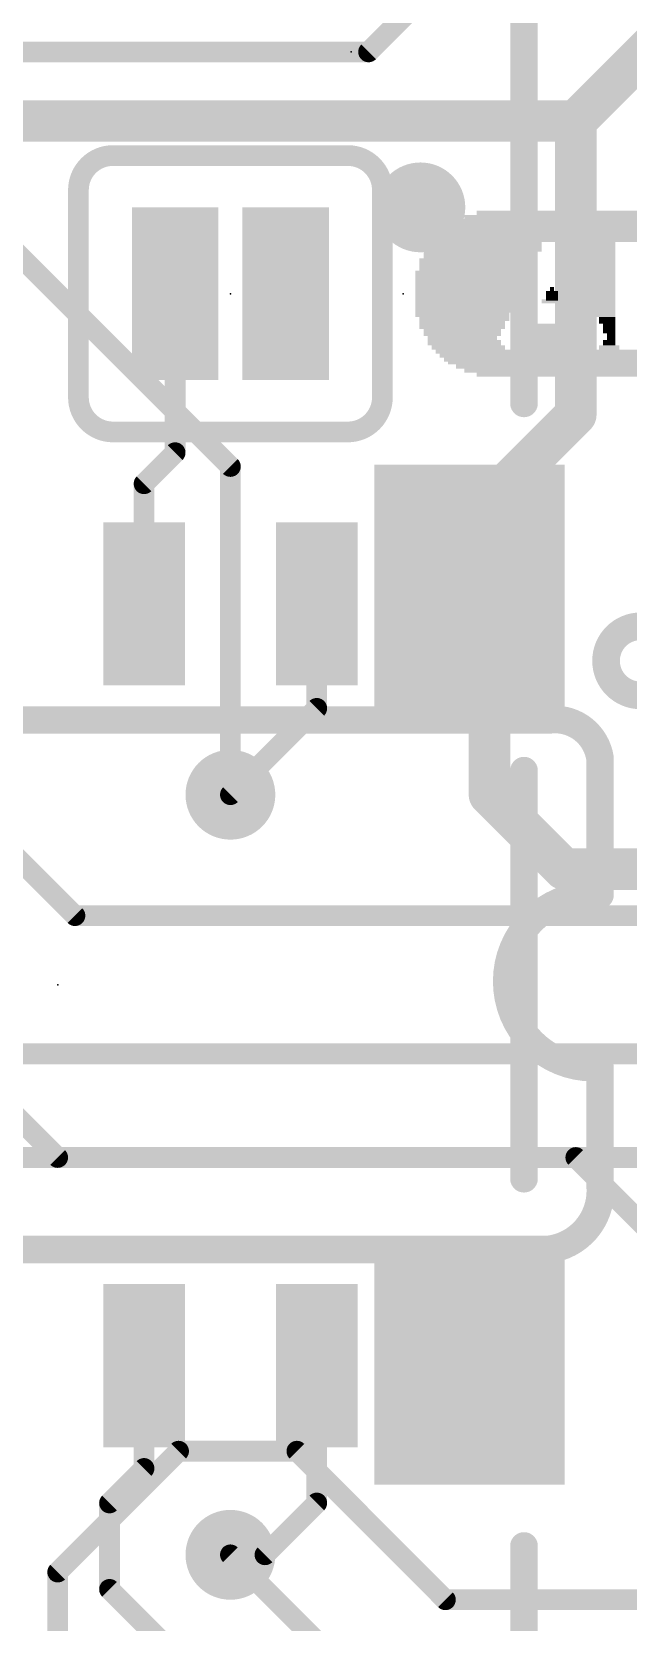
# Model space of a CAD drawing. Extents: x -41 to 66, y -18 to 51.
# Drawn here: x 12.51 to 16.9, y 15.63 to 27.33 of the extents above; entities that cross this region are included whole.
import ezdxf

# ---------------------------------------------------------------- set-up
doc = ezdxf.new("R2010")
doc.units = 0
for name, color, linetype in [('1', 12, 'CONTINUOUS'), ('16', 132, 'CONTINUOUS'), ('18', 110, 'CONTINUOUS'), ('21', 41, 'CONTINUOUS'), ('22', 40, 'CONTINUOUS'), ('23', 53, 'CONTINUOUS'), ('51', 53, 'CONTINUOUS')]:
    doc.layers.add(name, color=color, linetype=linetype)

# ---------------------------------------------------------------- blocks, each defined once
blk = doc.blocks.new('RECT')
blk.add_solid([(-0.5, -0.5), (0.5, -0.5), (-0.5, 0.5), (0.5, 0.5)])
blk = doc.blocks.new('ROUNDV')
at = {"const_width": 0.5}
blk.add_lwpolyline([(0, -0.25, 1), (0, 0.25, 1), (0, -0.25)], format="xyb", dxfattribs=at)

msp = doc.modelspace()

# ---------------------------------------------------------------- linework, layer by layer
at = {"layer": '1'}
for points, const_width in [([(16.51, 26.67), (17.78, 27.94)], 0.3048), ([(14.986, 27.178), (15.748, 27.94)], 0.1524), ([(10.033, 27.178), (14.986, 27.178)], 0.1524), ([(9.906, 26.67), (16.51, 26.67)], 0.3048), ([(16.51, 26.67), (16.51, 24.511)], 0.3048), ([(13.5636, 25.4), (13.5636, 24.2316)], 0.1524), ([(16.51, 24.511), (15.875, 23.876)], 0.3048), ([(13.335, 24.003), (13.5636, 24.2316)], 0.1524), ([(13.335, 23.12), (13.335, 24.003)], 0.1524), ([(15.875, 23.12), (15.875, 23.876)], 0.3048), ([(15.875, 21.717), (15.875, 23.12)], 0.3048), ([(14.605, 23.12), (14.605, 22.352)], 0.1524), ([(14.605, 22.352), (13.97, 21.717)], 0.1524), ([(9.525, 22.225), (12.7, 19.05)], 0.1524), ([(16.422, 21.17), (15.875, 21.717)], 0.3048), ([(17.78, 21.17), (16.422, 21.17)], 0.3048), ([(12.7, 19.05), (16.51, 19.05)], 0.1524), ([(16.51, 19.05), (17.78, 17.78)], 0.1524), ([(13.335, 17.52), (13.335, 16.764)], 0.1524), ([(14.605, 17.52), (14.605, 16.51)], 0.1524), ([(13.335, 16.764), (13.081, 16.51)], 0.1524), ([(13.081, 16.51), (13.081, 15.875)], 0.1524), ([(14.224, 16.129), (14.605, 16.51)], 0.1524), ([(13.97, 16.129), (14.224, 16.129)], 0.1524), ([(13.716, 15.24), (13.081, 15.875)], 0.1524)]:
    msp.add_lwpolyline(points, dxfattribs=dict(at, const_width=const_width))
for points, const_width in [([(14.9591, 27.2049, 1), (15.0129, 27.1511)], 0.0762), ([(14.986, 27.1399, 1), (14.986, 27.2161)], 0.0762), ([(16.5862, 26.67, 1), (16.4338, 26.67)], 0.1524), ([(16.4561, 26.7239, 1), (16.5639, 26.6161)], 0.1524), ([(16.51, 26.5938, 1), (16.51, 26.7462)], 0.1524), ([(13.6017, 25.4, 1), (13.5255, 25.4)], 0.0762), ([(16.4338, 24.511, 1), (16.5862, 24.511)], 0.1524), ([(16.5639, 24.4571, 1), (16.4561, 24.5649)], 0.1524), ([(13.5255, 24.2316, 1), (13.6017, 24.2316)], 0.0762), ([(13.5905, 24.2047, 1), (13.5367, 24.2585)], 0.0762), ([(13.3731, 24.003, 1), (13.2969, 24.003)], 0.0762), ([(13.3081, 24.0299, 1), (13.3619, 23.9761)], 0.0762), ([(15.9512, 23.876, 1), (15.7988, 23.876)], 0.1524), ([(15.8211, 23.9299, 1), (15.9289, 23.8221)], 0.1524), ([(15.9512, 23.12, 1), (15.7988, 23.12)], 0.1524), ([(13.2969, 23.12, 1), (13.3731, 23.12)], 0.0762), ([(14.6431, 23.12, 1), (14.5669, 23.12)], 0.0762), ([(15.7988, 23.12, 1), (15.9512, 23.12)], 0.1524), ([(14.5669, 22.352, 1), (14.6431, 22.352)], 0.0762), ([(14.6319, 22.3251, 1), (14.5781, 22.3789)], 0.0762), ([(15.9289, 21.7709, 1), (15.8211, 21.6631)], 0.1524), ([(13.9431, 21.7439, 1), (13.9969, 21.6901)], 0.0762), ([(15.7988, 21.717, 1), (15.9512, 21.717)], 0.1524), ([(16.422, 21.2462, 1), (16.422, 21.0938)], 0.1524), ([(16.3681, 21.1161, 1), (16.4759, 21.2239)], 0.1524), ([(12.7, 19.0881, 1), (12.7, 19.0119)], 0.0762), ([(12.6731, 19.0231, 1), (12.7269, 19.0769)], 0.0762), ([(16.5369, 19.0769, 1), (16.4831, 19.0231)], 0.0762), ([(16.51, 19.0119, 1), (16.51, 19.0881)], 0.0762), ([(13.3731, 17.52, 1), (13.2969, 17.52)], 0.0762), ([(14.6431, 17.52, 1), (14.5669, 17.52)], 0.0762), ([(13.3619, 16.7371, 1), (13.3081, 16.7909)], 0.0762), ([(13.2969, 16.764, 1), (13.3731, 16.764)], 0.0762), ([(13.1191, 16.51, 1), (13.0429, 16.51)], 0.0762), ([(13.0541, 16.5369, 1), (13.1079, 16.4831)], 0.0762), ([(14.5669, 16.51, 1), (14.6431, 16.51)], 0.0762), ([(14.6319, 16.4831, 1), (14.5781, 16.5369)], 0.0762), ([(13.97, 16.1671, 1), (13.97, 16.0909)], 0.0762), ([(14.1971, 16.1559, 1), (14.2509, 16.1021)], 0.0762), ([(14.224, 16.0909, 1), (14.224, 16.1671)], 0.0762), ([(13.0429, 15.875, 1), (13.1191, 15.875)], 0.0762), ([(13.1079, 15.9019, 1), (13.0541, 15.8481)], 0.0762)]:
    msp.add_lwpolyline(points, format="xyb", dxfattribs=dict(at, const_width=const_width))
at = {"layer": '16', "const_width": 0.1524}
for points in [[(13.97, 24.13), (11.43, 26.67)], [(13.97, 21.717), (13.97, 24.13)], [(12.827, 20.828), (12.065, 21.59)], [(12.827, 20.828), (17.018, 20.828)], [(11.176, 19.812), (18.542, 19.812)], [(11.43, 19.05), (20.32, 19.05)], [(12.7, 16.002), (13.589, 16.891)], [(13.589, 16.891), (14.4587, 16.891)], [(14.4587, 16.891), (15.5509, 15.7988)], [(15.875, 14.224), (13.97, 16.129)], [(12.7, 15.24), (12.7, 16.002)], [(15.5509, 15.7988), (22.1488, 15.7988)]]:
    msp.add_lwpolyline(points, dxfattribs=at)
at = {"layer": '16', "const_width": 0.0762}
for points in [[(14.0081, 24.13, 1), (13.9319, 24.13)], [(13.9431, 24.1031, 1), (13.9969, 24.1569)], [(13.9319, 21.717, 1), (14.0081, 21.717)], [(12.827, 20.8661, 1), (12.827, 20.7899)], [(12.8001, 20.8011, 1), (12.8539, 20.8549)], [(13.589, 16.9291, 1), (13.589, 16.8529)], [(13.6159, 16.8641, 1), (13.5621, 16.9179)], [(14.4857, 16.9179, 1), (14.4318, 16.8641)], [(14.4587, 16.8529, 1), (14.4587, 16.9291)], [(13.9969, 16.1559, 1), (13.9431, 16.1021)], [(12.7381, 16.002, 1), (12.6619, 16.002)], [(12.6731, 16.0289, 1), (12.7269, 15.9751)], [(15.5509, 15.8369, 1), (15.5509, 15.7607)], [(15.524, 15.7719, 1), (15.5779, 15.8257)]]:
    msp.add_lwpolyline(points, format="xyb", dxfattribs=at)
at = {"layer": '21'}
for points, const_width in [([(13.1064, 26.416, 0.4142), (12.8524, 26.162)], 0.1524), ([(13.1064, 26.4541, 1), (13.1064, 26.3779)], 0.0762), ([(13.1064, 26.3779, 1), (13.1064, 26.4541)], 0.0762), ([(15.0876, 26.162, 0.4142), (14.8336, 26.416)], 0.1524), ([(14.8336, 26.4541, 1), (14.8336, 26.3779)], 0.0762), ([(14.8336, 26.3779, 1), (14.8336, 26.4541)], 0.0762), ([(12.8905, 26.162, 1), (12.8143, 26.162)], 0.0762), ([(12.8143, 26.162, 1), (12.8905, 26.162)], 0.0762), ([(15.1257, 26.162, 1), (15.0495, 26.162)], 0.0762), ([(15.0495, 26.162, 1), (15.1257, 26.162)], 0.0762), ([(12.8524, 24.638, 0.4142), (13.1064, 24.384)], 0.1524), ([(12.8905, 24.638, 1), (12.8143, 24.638)], 0.0762), ([(12.8143, 24.638, 1), (12.8905, 24.638)], 0.0762), ([(14.8336, 24.384, 0.4142), (15.0876, 24.638)], 0.1524), ([(15.1257, 24.638, 1), (15.0495, 24.638)], 0.0762), ([(15.0495, 24.638, 1), (15.1257, 24.638)], 0.0762), ([(13.1064, 24.4221, 1), (13.1064, 24.3459)], 0.0762), ([(13.1064, 24.3459, 1), (13.1064, 24.4221)], 0.0762), ([(14.8336, 24.4221, 1), (14.8336, 24.3459)], 0.0762), ([(14.8336, 24.3459, 1), (14.8336, 24.4221)], 0.0762), ([(16.9863, 22.4473, 1), (16.9863, 22.9552, 1), (16.9863, 22.4473)], 0.2032), ([(16.6878, 21.9853, 0.4145), (16.3068, 22.2663)], 0.2032), ([(16.2992, 22.3165, 1), (16.3144, 22.2161)], 0.1016), ([(16.3068, 22.2155, 1), (16.3068, 22.3171)], 0.1016), ([(16.7386, 21.9853, 1), (16.637, 21.9853)], 0.1016), ([(16.6376, 21.9777, 1), (16.738, 21.9929)], 0.1016), ([(16.637, 20.9804, 1), (16.637, 19.7104)], 0.2032), ([(16.637, 20.9296, 1), (16.637, 21.0312)], 0.1016), ([(16.637, 20.9804, 1), (16.7386, 20.9804)], 0.1016), ([(16.637, 19.6596, 1), (16.637, 19.7612)], 0.1016), ([(16.7386, 19.7104, 1), (16.637, 19.7104)], 0.1016), ([(16.3068, 18.3737, 0.4143), (16.6878, 18.8547)], 0.2032), ([(16.7383, 18.8606, 1), (16.6373, 18.8488)], 0.1016), ([(16.637, 18.8674, 1), (16.7386, 18.8674)], 0.1016), ([(16.301, 18.4242, 1), (16.3126, 18.3232)], 0.1016), ([(16.3068, 18.3229, 1), (16.3068, 18.4245)], 0.1016)]:
    msp.add_lwpolyline(points, format="xyb", dxfattribs=dict(at, const_width=const_width))
for points, const_width in [([(13.1064, 26.416), (14.8336, 26.416)], 0.1524), ([(12.8524, 26.162), (12.8524, 24.638)], 0.1524), ([(15.0876, 26.162), (15.0876, 24.638)], 0.1524), ([(14.8336, 24.384), (13.1064, 24.384)], 0.1524), ([(16.3068, 22.2663), (7.7232, 22.2663)], 0.2032), ([(16.6878, 21.9853), (16.6878, 20.9804)], 0.2032), ([(16.6878, 18.8674), (16.6878, 19.7104)], 0.2032), ([(7.8232, 18.3737), (16.3068, 18.3737)], 0.2032)]:
    msp.add_lwpolyline(points, dxfattribs=dict(at, const_width=const_width))
at = {"layer": '22', "const_width": 0.2032}
for points in [[(16.129, 29.494), (16.129, 24.594)], [(16.129, 18.894), (16.129, 21.894)], [(16.129, 15.494), (16.129, 16.194)]]:
    msp.add_lwpolyline(points, dxfattribs=at)
at = {"layer": '22', "const_width": 0.1016}
for points in [[(16.0782, 24.594, 1), (16.1798, 24.594)], [(16.1798, 21.894, 1), (16.0782, 21.894)], [(16.0782, 18.894, 1), (16.1798, 18.894)], [(16.1798, 16.194, 1), (16.0782, 16.194)]]:
    msp.add_lwpolyline(points, format="xyb", dxfattribs=at)
at = {"layer": '23'}
for p in [(14.859, 27.178), (13.97, 25.4), (15.24, 25.4), (12.7, 20.32)]:
    msp.add_point(p, dxfattribs=at)

# ---------------------------------------------------------------- block references
at = {"layer": '1', "rotation": 180}
for p, xscale, yscale in [((13.5636, 25.4), 0.635, 1.27), ((14.3764, 25.4), 0.635, 1.27), ((13.335, 23.12), 0.6, 1.2), ((14.605, 23.12), 0.6, 1.2), ((15.875, 23.12), 0.6, 1.2), ((13.335, 17.52), 0.6, 1.2), ((14.605, 17.52), 0.6, 1.2), ((15.875, 17.52), 0.6, 1.2)]:
    msp.add_blockref('RECT', p, dxfattribs=dict(at, xscale=xscale, yscale=yscale))
at = {"layer": '16', "xscale": 1.8, "yscale": 1.4, "rotation": 270}
for p in [(15.729, 23.244), (15.729, 17.544)]:
    msp.add_blockref('RECT', p, dxfattribs=at)
at = {"layer": '18', "xscale": 0.6604, "yscale": 0.6604}
for p in [(15.367, 26.035), (15.367, 26.035), (13.97, 21.717), (13.97, 21.717), (13.97, 16.129), (13.97, 16.129)]:
    msp.add_blockref('ROUNDV', p, dxfattribs=at)
at = {"layer": '21'}
for p, xscale, yscale in [((17.055, 25.965), 2.73, 0.03), ((17.055, 25.995), 2.55, 0.03), ((17.055, 25.845), 3.09, 0.03), ((17.055, 25.875), 3.03, 0.03), ((17.055, 25.91), 2.97, 0.04), ((17.055, 25.94), 2.85, 0.02), ((15.84, 25.76), 0.84, 0.04), ((15.84, 25.725), 0.84, 0.03), ((17.055, 25.795), 3.21, 0.03), ((17.055, 25.82), 3.15, 0.02), ((16.605, 25.76), 0.39, 0.04), ((16.605, 25.725), 0.39, 0.03), ((15.78, 25.64), 0.84, 0.04), ((15.78, 25.605), 0.84, 0.03), ((15.81, 25.705), 0.84, 0.03), ((15.81, 25.675), 0.84, 0.03), ((16.62, 25.705), 0.36, 0.03), ((16.62, 25.675), 0.36, 0.03), ((16.635, 25.64), 0.33, 0.04), ((16.635, 25.605), 0.33, 0.03), ((15.75, 25.555), 0.84, 0.03), ((15.735, 25.52), 0.81, 0.04), ((15.735, 25.485), 0.81, 0.03), ((15.765, 25.585), 0.81, 0.03), ((16.65, 25.585), 0.3, 0.03), ((16.65, 25.555), 0.3, 0.03), ((16.665, 25.52), 0.27, 0.04), ((16.665, 25.485), 0.27, 0.03), ((15.72, 25.455), 0.78, 0.03), ((15.72, 25.435), 0.78, 0.03), ((15.705, 25.4), 0.75, 0.04), ((15.705, 25.365), 0.75, 0.03), ((16.335, 25.4), 0.09, 0.04), ((16.335, 25.365), 0.09, 0.03), ((16.335, 25.435), 0.03, 0.03), ((16.68, 25.455), 0.24, 0.03), ((16.68, 25.435), 0.24, 0.03), ((16.695, 25.4), 0.21, 0.04), ((16.695, 25.365), 0.21, 0.03), ((15.69, 25.345), 0.72, 0.03), ((15.69, 25.315), 0.72, 0.03), ((15.69, 25.28), 0.72, 0.04), ((15.675, 25.245), 0.69, 0.03), ((16.335, 25.345), 0.15, 0.03), ((16.71, 25.345), 0.18, 0.03), ((16.71, 25.315), 0.18, 0.03), ((16.725, 25.28), 0.15, 0.04), ((16.725, 25.245), 0.15, 0.03), ((15.69, 25.215), 0.66, 0.03), ((15.675, 25.195), 0.63, 0.03), ((15.675, 25.16), 0.63, 0.04), ((15.675, 25.125), 0.57, 0.03), ((16.335, 25.125), 0.33, 0.03), ((16.35, 25.16), 0.3, 0.04), ((16.74, 25.215), 0.12, 0.03), ((16.74, 25.195), 0.12, 0.03), ((16.755, 25.16), 0.09, 0.04), ((16.755, 25.125), 0.09, 0.03), ((15.675, 25.105), 0.57, 0.03), ((15.675, 25.075), 0.51, 0.03), ((15.69, 25.04), 0.54, 0.04), ((16.335, 25.075), 0.39, 0.03), ((16.35, 25.04), 0.42, 0.04), ((16.35, 25.105), 0.36, 0.03), ((16.755, 25.04), 0.09, 0.04), ((16.77, 25.105), 0.06, 0.03), ((16.77, 25.075), 0.06, 0.03), ((15.72, 25.005), 0.54, 0.03), ((17.055, 24.975), 3.15, 0.03), ((17.055, 24.945), 3.09, 0.03), ((17.055, 24.915), 3.03, 0.03), ((17.055, 24.895), 2.97, 0.03), ((16.335, 25.005), 0.45, 0.03), ((16.755, 25.005), 0.15, 0.03), ((17.055, 24.865), 2.85, 0.03), ((17.055, 24.835), 2.73, 0.03), ((17.055, 24.805), 2.55, 0.03)]:
    msp.add_blockref('RECT', p, dxfattribs=dict(at, xscale=xscale, yscale=yscale))
at = {"layer": '51', "xscale": 0.508, "rotation": 180}
for p, yscale in [((13.335, 23.1076), 1.0287), ((14.605, 23.1076), 1.0287), ((15.875, 23.1076), 1.0287), ((13.335, 17.526), 1.016), ((14.605, 17.526), 1.016), ((15.875, 17.526), 1.016)]:
    msp.add_blockref('RECT', p, dxfattribs=dict(at, yscale=yscale))

doc.saveas('drawing.dxf')
